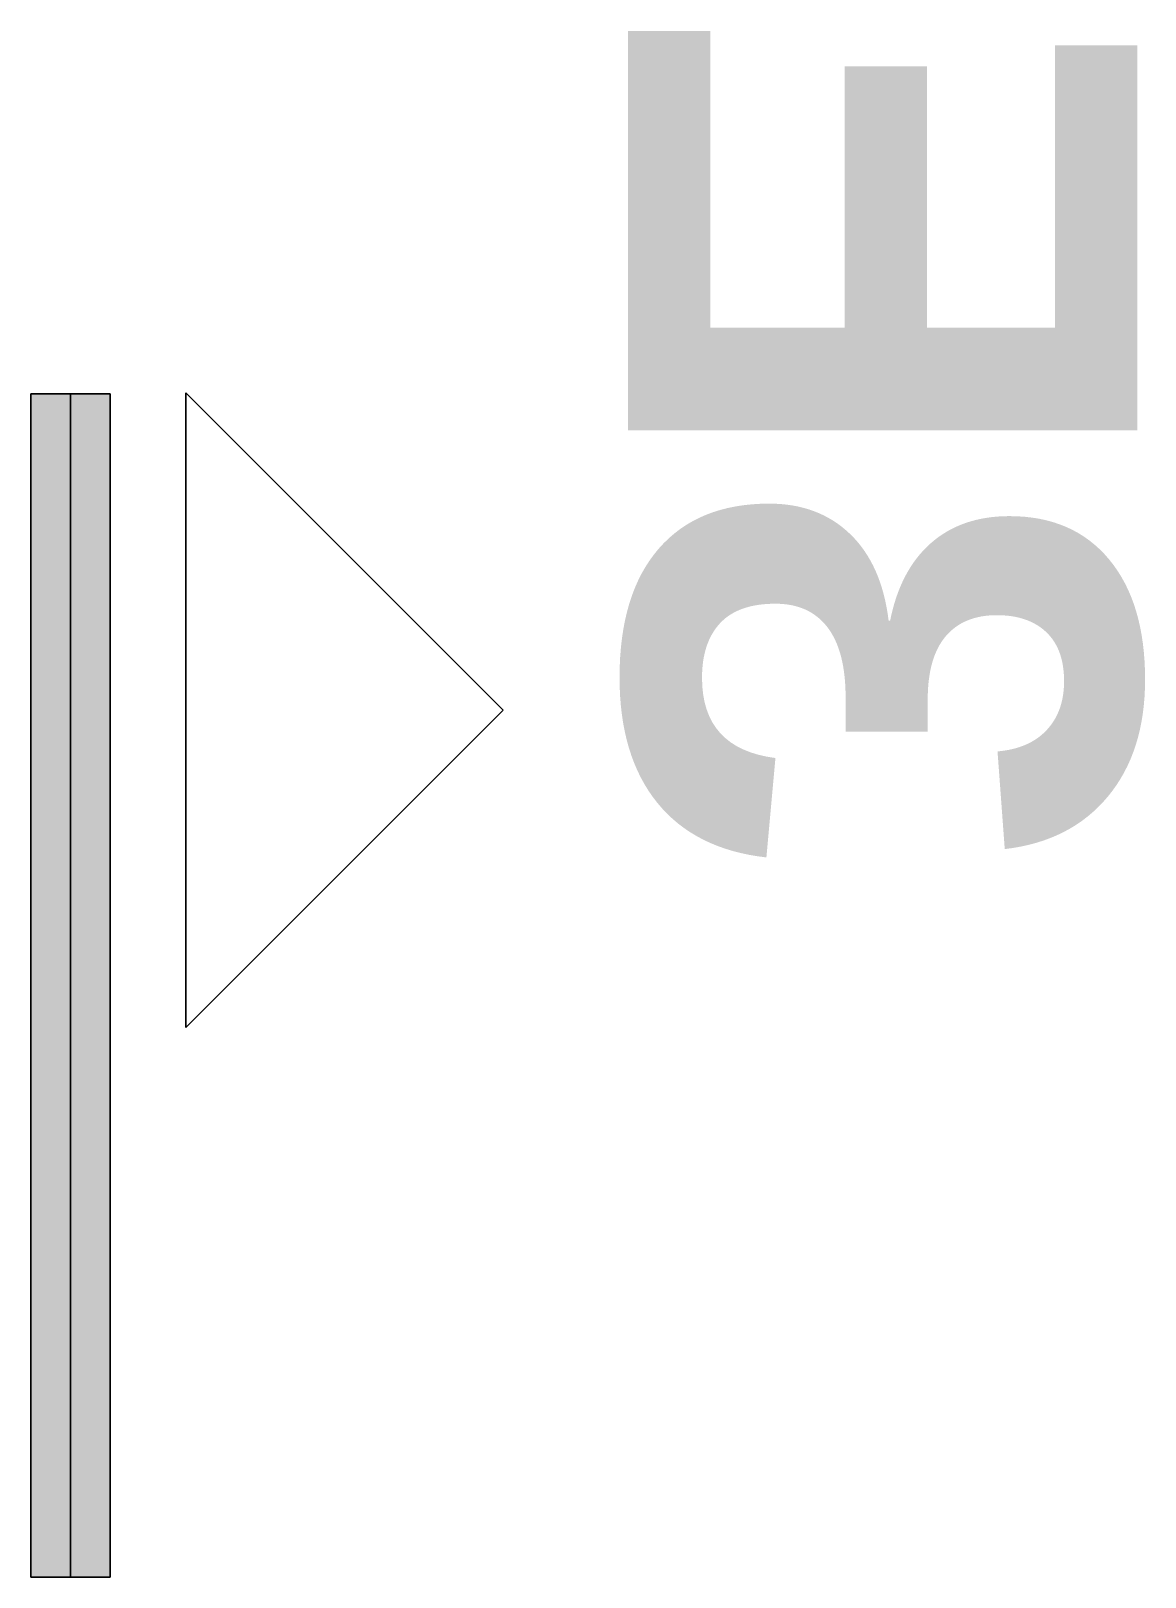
# Model space of a CAD drawing. Header units: millimetres. Extents: x 47631 to 558803, y 29659 to 315570.
# Drawn here: x 477777 to 478603, y 311030 to 312177 of the extents above; entities that cross this region are included whole.
import ezdxf

# ---------------------------------------------------------------- set-up
doc = ezdxf.new("R2010")
doc.units = ezdxf.units.MM
doc.styles.add('GP kota 13.83_20.63_22.63_PBS_arhitektura$0$PRESJEK', font='arialbd.ttf', dxfattribs={"width": 0.7, "height": 75})

msp = doc.modelspace()

# ---------------------------------------------------------------- hatches: boundary and pattern name
at = {"linetype": 'Continuous', "lineweight": 30}
for points in [[(477777.4, 311907.8), (477806.8, 311907.8), (477806.8, 311030.5), (477777.4, 311030.5)], [(477836.2, 311030.5), (477806.8, 311030.5), (477806.8, 311907.8), (477836.2, 311907.8)]]:
    msp.add_hatch(color=5, dxfattribs=at).paths.add_polyline_path(points)

# ---------------------------------------------------------------- linework, layer by layer
at = {"color": 5, "linetype": 'Continuous', "lineweight": 30}
for p, q in [((477836.2, 311907.8), (477777.4, 311907.8)), ((477777.4, 311030.5), (477777.4, 311907.8)), ((477806.8, 311030.5), (477806.8, 311907.8)), ((477836.2, 311030.5), (477836.2, 311907.8)), ((478127.5, 311673.3), (477892.3, 311908.5)), ((477892.3, 311438), (477892.3, 311908.5)), ((478127.5, 311673.3), (477892.3, 311438)), ((477836.2, 311030.5), (477777.4, 311030.5))]:
    msp.add_line(p, q, dxfattribs=at)

# ---------------------------------------------------------------- texts
at = {"color": 5, "linetype": 'Continuous', "lineweight": 30, "style": 'GP kota 13.83_20.63_22.63_PBS_arhitektura$0$PRESJEK', "text_generation_flag": 4, "width": 1}
msp.add_attdef('3E', (478219.9, 311551.9), '', height=377.8, rotation=90, dxfattribs=at)

doc.saveas('drawing.dxf')
